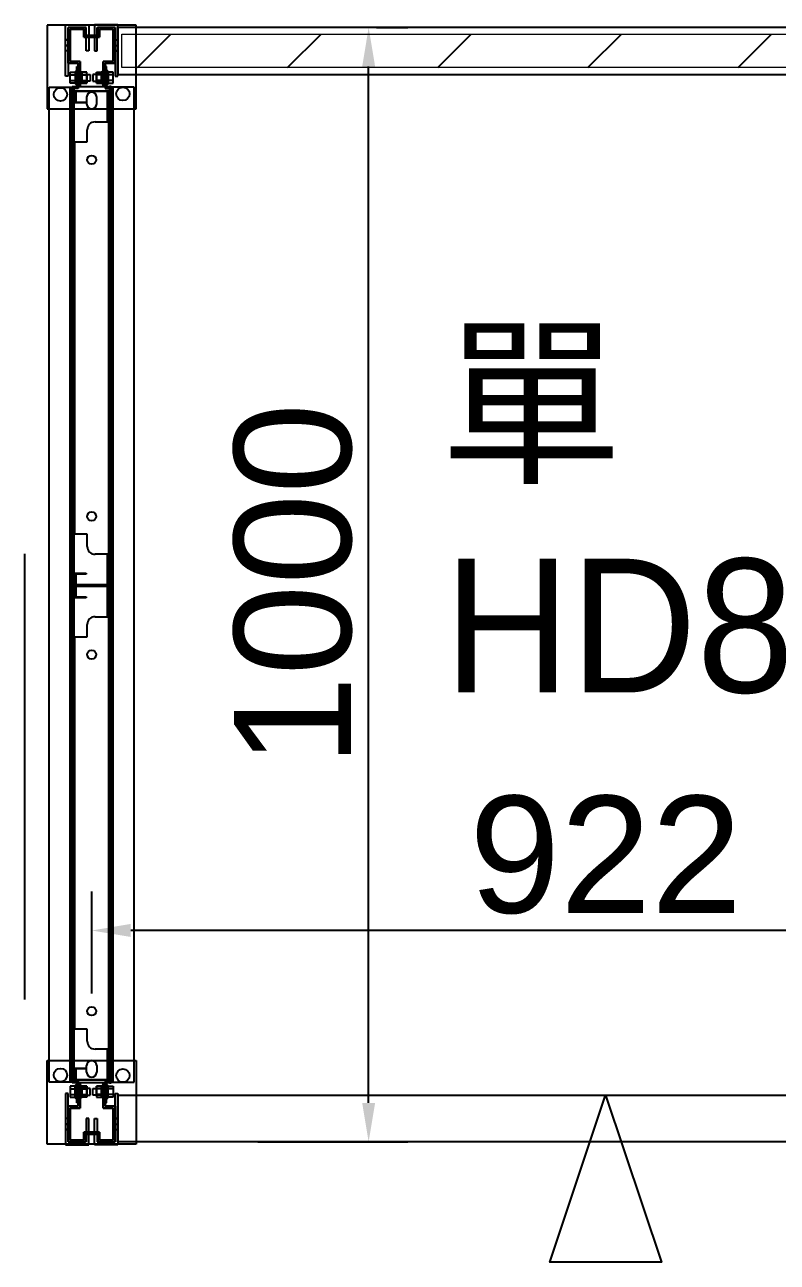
# Model space of a CAD drawing. Header units: millimetres. Extents: x 15382 to 37298, y 7351 to 31127.
# Drawn here: x 23555 to 24230, y 11215 to 12326 of the extents above; entities that cross this region are included whole.
import ezdxf

# ---------------------------------------------------------------- set-up
doc = ezdxf.new("R2010")
doc.units = ezdxf.units.MM
doc.layers.add('10', color=40, linetype='Continuous', lineweight=0)
for name, color, linetype in [('111', 7, 'Continuous'), ('112', 1, 'Continuous'), ('113', 3, 'Continuous'), ('114', 6, 'Continuous'), ('115', 30, 'Continuous'), ('116', 12, 'Continuous'), ('444-2', 5, 'Continuous'), ('544-1', 40, 'Continuous'), ('M40', 3, 'Continuous'), ('M6', 7, 'Continuous'), ('動線', 6, 'Continuous'), ('文字', 7, 'Continuous'), ('標註', 252, 'Continuous')]:
    doc.layers.add(name, color=color, linetype=linetype)
doc.styles.get("Standard").update_dxf_attribs({"font": 'arial.ttf'})
doc.styles.add('新細明體', font='')
doc.styles.get('新細明體').set_extended_font_data('PMingLiU')
doc.dimstyles.new('ISO-25', dxfattribs={"dimtxt": 2.5, "dimasz": 2.5, "dimexe": 1.25, "dimexo": 0.625, "dimtad": 1, "dimtxsty": 'Standard', "dimcen": 2.5, "dimadec": 0, "dimazin": 0, "dimtfac": 1, "dimtmove": 0, "dimatfit": 3, "dimfxl": 1, "dimarcsym": 0})

# ---------------------------------------------------------------- blocks, each defined once
blk = doc.blocks.new('*D74')
at = {"layer": 'Defpoints', "color": 0, "transparency": 16777216}
for p in [(23863.7, 12323.4), (23863.7, 12323.4), (23757.4, 11323.4)]:
    blk.add_point(p, dxfattribs=at)
at = {"layer": '標註', "color": 0, "lineweight": -2, "transparency": 16777216}
for p, q in [((23870.7, 12323.4), (23898.7, 12323.4)), ((23863.7, 11358.4), (23863.7, 12288.4)), ((23764.4, 11323.4), (23898.7, 11323.4))]:
    blk.add_line(p, q, dxfattribs=at)
at = {"layer": '標註', "color": 0, "transparency": 16777216}
for points in [[(23857.9, 12288.4), (23869.5, 12288.4), (23863.7, 12323.4)], [(23857.9, 11358.4), (23869.5, 11358.4), (23863.7, 11323.4)]]:
    blk.add_solid(points, dxfattribs=at)
at = {"layer": '標註', "color": 0, "transparency": 16777216, "insert": (23796.1, 11823.4), "char_height": 105, "attachment_point": 5, "rotation": 90}
blk.add_mtext('1000', dxfattribs=at)
blk = doc.blocks.new('*D75')
at = {"layer": 'Defpoints', "color": 0, "transparency": 16777216}
for p in [(23615.3, 11513.1), (23615.3, 11449.6), (24537.3, 11449.6)]:
    blk.add_point(p, dxfattribs=at)
at = {"layer": '標註', "color": 0, "lineweight": -2, "transparency": 16777216}
for p, q in [((23615.3, 11456.6), (23615.3, 11548.1)), ((24537.3, 11456.6), (24537.3, 11548.1)), ((24502.3, 11513.1), (23650.3, 11513.1))]:
    blk.add_line(p, q, dxfattribs=at)
at = {"layer": '標註', "color": 0, "transparency": 16777216}
for points in [[(23650.3, 11519), (23650.3, 11507.3), (23615.3, 11513.1)], [(24502.3, 11519), (24502.3, 11507.3), (24537.3, 11513.1)]]:
    blk.add_solid(points, dxfattribs=at)
at = {"layer": '標註', "color": 0, "transparency": 16777216, "insert": (24076.3, 11580.7), "char_height": 105, "attachment_point": 5}
blk.add_mtext('922', dxfattribs=at)

msp = doc.modelspace()

# ---------------------------------------------------------------- linework, layer by layer
at = {"layer": '10'}
for p, q in [((23642.258, 12287.398), (23642.258, 12317.398)), ((23642.258, 12317.398), (24512.258, 12317.398)), ((24512.258, 12287.398), (23642.258, 12287.398))]:
    msp.add_line(p, q, dxfattribs=at)
at = {"layer": '111'}
for p, q in [((23597.658, 12270.398), (23599.258, 12270.398)), ((23597.658, 11376.398), (23597.658, 12270.398)), ((23597.658, 12270.398), (23632.858, 12270.398)), ((23597.658, 11376.398), (23597.658, 12270.398)), ((23599.258, 12270.398), (23599.258, 11376.398)), ((23610.758, 12260.898), (23610.758, 12254.898)), ((23615.258, 12265.398), (23615.258, 12265.398)), ((23619.758, 12254.898), (23619.758, 12260.898)), ((23632.858, 12270.398), (23631.258, 12270.398)), ((23631.258, 12270.398), (23631.258, 11376.398)), ((23632.858, 11376.398), (23632.858, 12270.398)), ((23632.858, 12270.398), (23632.858, 11376.398)), ((23615.258, 12250.398), (23615.258, 12250.398)), ((23615.258, 11396.398), (23615.258, 11396.398)), ((23610.758, 11385.898), (23610.758, 11391.898)), ((23619.758, 11391.898), (23619.758, 11385.898)), ((23599.258, 11376.398), (23597.658, 11376.398)), ((23632.858, 11376.398), (23597.658, 11376.398)), ((23615.258, 11381.398), (23615.258, 11381.398)), ((23631.258, 11376.398), (23632.858, 11376.398))]:
    msp.add_line(p, q, dxfattribs=at)
for centre, start, end in [((23615.258, 12260.898), 90, 180), ((23615.258, 12260.898), 0, 90), ((23615.258, 12254.898), 180, 270), ((23615.258, 12254.898), 270, 0), ((23615.258, 11391.898), 90, 180), ((23615.258, 11391.898), 0, 90), ((23615.258, 11385.898), 180, 270), ((23615.258, 11385.898), 270, 0)]:
    msp.add_arc(centre, 4.5, start, end, dxfattribs=at)
at = {"layer": '112'}
msp.add_line((23555.258, 11451.198), (23555.258, 11851.198), dxfattribs=at)
at = {"layer": '113'}
for p, q in [((23655.258, 12325.398), (23575.258, 12325.398)), ((23575.258, 12325.398), (23575.258, 12250.398)), ((23655.258, 12250.398), (23655.258, 12325.398)), ((23575.258, 12250.398), (23655.258, 12250.398)), ((23575.258, 11396.398), (23655.258, 11396.398)), ((23575.258, 11321.398), (23575.258, 11396.398)), ((23655.258, 11396.398), (23655.258, 11321.398)), ((23655.258, 11321.398), (23575.258, 11321.398))]:
    msp.add_line(p, q, dxfattribs=at)
at = {"layer": '113', "lineweight": -3}
for centre in [(23587.258, 12263.398), (23643.258, 12263.898), (23587.258, 11383.398), (23643.258, 11382.898)]:
    msp.add_circle(centre, 6, dxfattribs=at)
at = {"layer": '114'}
for points in [[(23638.758, 12281.398), (24513.758, 12281.398), (24513.758, 12323.398), (23638.758, 12323.398)], [(23638.758, 11365.398), (24513.758, 11365.398), (24513.758, 11323.398), (23638.758, 11323.398)]]:
    msp.add_lwpolyline(points, close=True, dxfattribs=at)
at = {"layer": '115'}
for p, q in [((23602.058, 12269.898), (23602.058, 12288.398)), ((23602.058, 12288.398), (23603.258, 12288.398)), ((23602.058, 12269.898), (23602.058, 12288.398)), ((23602.058, 12288.398), (23603.258, 12288.398)), ((23603.258, 12288.398), (23603.258, 12268.698)), ((23603.258, 12288.398), (23603.258, 12268.698)), ((23628.458, 12288.398), (23627.258, 12288.398)), ((23627.258, 12288.398), (23627.258, 12268.698)), ((23628.458, 12288.398), (23627.258, 12288.398)), ((23627.258, 12288.398), (23627.258, 12268.698)), ((23628.458, 12269.898), (23628.458, 12288.398)), ((23628.458, 12269.898), (23628.458, 12288.398)), ((23577.258, 11376.898), (23577.258, 12269.898)), ((23577.258, 12269.898), (23602.058, 12269.898)), ((23596.058, 11376.898), (23596.058, 12269.898)), ((23596.058, 12269.898), (23602.058, 12269.898)), ((23603.258, 12268.698), (23597.258, 12268.698)), ((23597.258, 12268.698), (23597.258, 11378.098)), ((23603.258, 12268.698), (23597.258, 12268.698)), ((23597.258, 12268.698), (23597.258, 11378.098)), ((23627.258, 12268.698), (23633.258, 12268.698)), ((23627.258, 12268.698), (23633.258, 12268.698)), ((23634.458, 12269.898), (23628.458, 12269.898)), ((23653.258, 12269.898), (23628.458, 12269.898)), ((23633.258, 12268.698), (23633.258, 11378.098)), ((23633.258, 12268.698), (23633.258, 11378.098)), ((23634.458, 11376.898), (23634.458, 12269.898)), ((23653.258, 11376.898), (23653.258, 12269.898)), ((23602.058, 11376.898), (23577.258, 11376.898)), ((23602.058, 11376.898), (23596.058, 11376.898)), ((23597.258, 11378.098), (23603.258, 11378.098)), ((23597.258, 11378.098), (23603.258, 11378.098)), ((23602.058, 11358.398), (23602.058, 11376.898)), ((23602.058, 11358.398), (23602.058, 11376.898)), ((23603.258, 11378.098), (23603.258, 11358.398)), ((23603.258, 11378.098), (23603.258, 11358.398)), ((23633.258, 11378.098), (23627.258, 11378.098)), ((23627.258, 11378.098), (23627.258, 11358.398)), ((23633.258, 11378.098), (23627.258, 11378.098)), ((23627.258, 11378.098), (23627.258, 11358.398)), ((23628.458, 11358.398), (23628.458, 11376.898)), ((23628.458, 11376.898), (23634.458, 11376.898)), ((23628.458, 11358.398), (23628.458, 11376.898)), ((23628.458, 11376.898), (23653.258, 11376.898)), ((23603.258, 11358.398), (23602.058, 11358.398)), ((23603.258, 11358.398), (23602.058, 11358.398)), ((23627.258, 11358.398), (23628.458, 11358.398)), ((23627.258, 11358.398), (23628.458, 11358.398))]:
    msp.add_line(p, q, dxfattribs=at)
at = {"layer": '115', "lineweight": -3}
for p, q in [((23602.058, 12281.898), (23602.058, 12274.898)), ((23603.258, 12281.898), (23602.058, 12281.898)), ((23602.058, 12278.398), (23602.058, 12274.898)), ((23603.258, 12278.398), (23602.058, 12278.398)), ((23602.058, 12274.898), (23603.258, 12274.898)), ((23602.058, 12274.898), (23603.258, 12274.898)), ((23603.258, 12274.898), (23603.258, 12281.898)), ((23603.258, 12274.898), (23603.258, 12278.398)), ((23627.258, 12274.898), (23627.258, 12281.898)), ((23627.258, 12281.898), (23628.458, 12281.898)), ((23627.258, 12274.898), (23627.258, 12278.398)), ((23627.258, 12278.398), (23628.458, 12278.398)), ((23628.458, 12274.898), (23627.258, 12274.898)), ((23628.458, 12274.898), (23627.258, 12274.898)), ((23628.458, 12281.898), (23628.458, 12274.898)), ((23628.458, 12278.398), (23628.458, 12274.898)), ((23602.058, 11364.898), (23602.058, 11371.898)), ((23602.058, 11371.898), (23603.258, 11371.898)), ((23602.058, 11368.398), (23602.058, 11371.898)), ((23602.058, 11371.898), (23603.258, 11371.898)), ((23603.258, 11371.898), (23603.258, 11364.898)), ((23603.258, 11371.898), (23603.258, 11368.398)), ((23628.458, 11371.898), (23627.258, 11371.898)), ((23627.258, 11371.898), (23627.258, 11364.898)), ((23628.458, 11371.898), (23627.258, 11371.898)), ((23627.258, 11371.898), (23627.258, 11368.398)), ((23628.458, 11364.898), (23628.458, 11371.898)), ((23628.458, 11368.398), (23628.458, 11371.898)), ((23603.258, 11368.398), (23602.058, 11368.398)), ((23603.258, 11364.898), (23602.058, 11364.898)), ((23627.258, 11368.398), (23628.458, 11368.398)), ((23627.258, 11364.898), (23628.458, 11364.898))]:
    msp.add_line(p, q, dxfattribs=at)
at = {"layer": '116'}
for p, q in [((23591.758, 12279.898), (23591.758, 12325.898)), ((23591.758, 12325.898), (23611.258, 12325.898)), ((23610.258, 12323.398), (23594.258, 12323.398)), ((23594.258, 12323.398), (23594.258, 12279.898)), ((23610.258, 12325.898), (23612.758, 12325.898)), ((23610.258, 12302.398), (23610.258, 12323.398)), ((23612.758, 12325.898), (23612.758, 12302.398)), ((23620.258, 12325.898), (23617.758, 12325.898)), ((23617.758, 12325.898), (23617.758, 12302.398)), ((23638.758, 12325.898), (23619.258, 12325.898)), ((23620.258, 12302.398), (23620.258, 12323.398)), ((23620.258, 12323.398), (23636.258, 12323.398)), ((23636.258, 12323.398), (23636.258, 12279.898)), ((23638.758, 12279.898), (23638.758, 12325.898)), ((23594.258, 12312.376), (23591.758, 12312.376)), ((23594.258, 12307.398), (23591.758, 12307.398)), ((23636.258, 12312.376), (23638.758, 12312.376)), ((23636.258, 12307.398), (23638.758, 12307.398)), ((23594.258, 12302.42), (23591.758, 12302.42)), ((23612.758, 12302.398), (23610.258, 12302.398)), ((23617.758, 12302.398), (23620.258, 12302.398)), ((23636.258, 12302.42), (23638.758, 12302.42)), ((23594.258, 12279.898), (23591.758, 12279.898)), ((23636.258, 12279.898), (23638.758, 12279.898)), ((23594.258, 11366.898), (23591.758, 11366.898)), ((23591.758, 11366.898), (23591.758, 11320.898)), ((23594.258, 11323.398), (23594.258, 11366.898)), ((23636.258, 11323.398), (23636.258, 11366.898)), ((23636.258, 11366.898), (23638.758, 11366.898)), ((23638.758, 11366.898), (23638.758, 11320.898)), ((23594.258, 11344.376), (23591.758, 11344.376)), ((23594.258, 11339.398), (23591.758, 11339.398)), ((23612.758, 11344.398), (23610.258, 11344.398)), ((23610.258, 11344.398), (23610.258, 11323.398)), ((23612.758, 11320.898), (23612.758, 11344.398)), ((23617.758, 11320.898), (23617.758, 11344.398)), ((23617.758, 11344.398), (23620.258, 11344.398)), ((23620.258, 11344.398), (23620.258, 11323.398)), ((23636.258, 11344.376), (23638.758, 11344.376)), ((23636.258, 11339.398), (23638.758, 11339.398)), ((23594.258, 11334.42), (23591.758, 11334.42)), ((23636.258, 11334.42), (23638.758, 11334.42)), ((23591.758, 11320.898), (23611.258, 11320.898)), ((23610.258, 11323.398), (23594.258, 11323.398)), ((23610.258, 11320.898), (23612.758, 11320.898)), ((23620.258, 11320.898), (23617.758, 11320.898)), ((23638.758, 11320.898), (23619.258, 11320.898)), ((23620.258, 11323.398), (23636.258, 11323.398))]:
    msp.add_line(p, q, dxfattribs=at)
at = {"layer": '116', "lineweight": -3}
for p, q in [((23591.758, 12302.42), (23591.758, 12312.376)), ((23591.758, 12312.376), (23594.258, 12312.376)), ((23591.758, 12302.42), (23591.758, 12307.398)), ((23591.758, 12307.398), (23594.258, 12307.398)), ((23594.258, 12312.376), (23594.258, 12302.42)), ((23594.258, 12307.398), (23594.258, 12302.42)), ((23636.258, 12302.42), (23636.258, 12312.376)), ((23636.258, 12312.376), (23638.758, 12312.376)), ((23636.258, 12302.42), (23636.258, 12307.398)), ((23636.258, 12307.398), (23638.758, 12307.398)), ((23638.758, 12312.376), (23638.758, 12302.42)), ((23638.758, 12307.398), (23638.758, 12302.42)), ((23594.258, 12302.42), (23591.758, 12302.42)), ((23594.258, 12302.42), (23591.758, 12302.42)), ((23638.758, 12302.42), (23636.258, 12302.42)), ((23638.758, 12302.42), (23636.258, 12302.42)), ((23594.258, 11344.376), (23591.758, 11344.376)), ((23591.758, 11344.376), (23591.758, 11339.398)), ((23594.258, 11344.376), (23591.758, 11344.376)), ((23591.758, 11344.376), (23591.758, 11334.42)), ((23591.758, 11339.398), (23594.258, 11339.398)), ((23594.258, 11339.398), (23594.258, 11344.376)), ((23594.258, 11334.42), (23594.258, 11344.376)), ((23638.758, 11344.376), (23636.258, 11344.376)), ((23636.258, 11344.376), (23636.258, 11334.42)), ((23638.758, 11344.376), (23636.258, 11344.376)), ((23636.258, 11344.376), (23636.258, 11339.398)), ((23636.258, 11339.398), (23638.758, 11339.398)), ((23638.758, 11334.42), (23638.758, 11344.376)), ((23638.758, 11339.398), (23638.758, 11344.376)), ((23591.758, 11334.42), (23594.258, 11334.42)), ((23636.258, 11334.42), (23638.758, 11334.42))]:
    msp.add_line(p, q, dxfattribs=at)
at = {"layer": '444-2'}
for p, q in [((23600.258, 12255.698), (23600.258, 12266.698)), ((23600.258, 12266.698), (23630.258, 12266.698)), ((23629.458, 12265.898), (23601.058, 12265.898)), ((23601.058, 12265.898), (23601.058, 12256.498)), ((23629.458, 12266.698), (23630.258, 12266.698)), ((23629.458, 12238.698), (23629.458, 12265.898)), ((23630.258, 12266.698), (23630.258, 11822.698)), ((23630.258, 12266.698), (23630.258, 12265.898)), ((23610.258, 12255.698), (23600.258, 12255.698)), ((23601.058, 12256.498), (23610.258, 12256.498)), ((23610.258, 12256.498), (23610.258, 12255.698)), ((23618.258, 12238.698), (23629.458, 12238.698)), ((23611.258, 12220.698), (23611.258, 12231.698)), ((23600.258, 11868.698), (23600.258, 12220.698)), ((23600.258, 12220.698), (23611.258, 12220.698)), ((23611.258, 11868.698), (23600.258, 11868.698)), ((23611.258, 11857.698), (23611.258, 11868.698)), ((23629.458, 11850.698), (23618.258, 11850.698)), ((23629.458, 11823.498), (23629.458, 11850.698)), ((23600.258, 11822.698), (23600.258, 11833.698)), ((23600.258, 11833.698), (23610.258, 11833.698)), ((23610.258, 11832.898), (23601.058, 11832.898)), ((23601.058, 11832.898), (23601.058, 11823.498)), ((23610.258, 11833.698), (23610.258, 11832.898)), ((23630.258, 11822.698), (23600.258, 11822.698)), ((23600.258, 11811.698), (23600.258, 11822.698)), ((23600.258, 11822.698), (23630.258, 11822.698)), ((23601.058, 11823.498), (23629.458, 11823.498)), ((23629.458, 11821.898), (23601.058, 11821.898)), ((23601.058, 11821.898), (23601.058, 11812.498)), ((23629.458, 11822.698), (23630.258, 11822.698)), ((23629.458, 11794.698), (23629.458, 11821.898)), ((23630.258, 11822.698), (23630.258, 11378.698)), ((23630.258, 11822.698), (23630.258, 11821.898)), ((23610.258, 11811.698), (23600.258, 11811.698)), ((23601.058, 11812.498), (23610.258, 11812.498)), ((23610.258, 11812.498), (23610.258, 11811.698)), ((23618.258, 11794.698), (23629.458, 11794.698)), ((23611.258, 11776.698), (23611.258, 11787.698)), ((23600.258, 11424.698), (23600.258, 11776.698)), ((23600.258, 11776.698), (23611.258, 11776.698)), ((23611.258, 11424.698), (23600.258, 11424.698)), ((23611.258, 11413.698), (23611.258, 11424.698)), ((23629.458, 11406.698), (23618.258, 11406.698)), ((23629.458, 11379.498), (23629.458, 11406.698)), ((23600.258, 11378.698), (23600.258, 11389.698)), ((23600.258, 11389.698), (23610.258, 11389.698)), ((23610.258, 11388.898), (23601.058, 11388.898)), ((23601.058, 11388.898), (23601.058, 11379.498)), ((23610.258, 11389.698), (23610.258, 11388.898)), ((23630.258, 11378.698), (23600.258, 11378.698)), ((23601.058, 11379.498), (23629.458, 11379.498))]:
    msp.add_line(p, q, dxfattribs=at)
for centre in [(23615.258, 12204.698), (23615.258, 11884.698), (23615.258, 11760.698), (23615.258, 11440.698)]:
    msp.add_circle(centre, 4, dxfattribs=at)
for centre, start, end in [((23618.258, 12231.698), 90, 180), ((23618.258, 11857.698), 180, 270), ((23618.258, 11787.698), 90, 180), ((23618.258, 11413.698), 180, 270)]:
    msp.add_arc(centre, 7, start, end, dxfattribs=at)
at = {"layer": '544-1', "linetype": 'Continuous'}
for p, q in [((23656.279, 12287.398), (23686.279, 12317.398)), ((23790.982, 12287.398), (23820.982, 12317.398)), ((23925.686, 12287.398), (23955.686, 12317.398)), ((24060.39, 12287.398), (24090.39, 12317.398)), ((24195.094, 12287.398), (24225.094, 12317.398))]:
    msp.add_line(p, q, dxfattribs=at)
at = {"layer": 'M40'}
for p, q in [((23609.758, 12323.398), (23594.258, 12323.398)), ((23594.258, 12323.398), (23594.258, 12291.398)), ((23594.258, 12291.398), (23594.258, 12323.398)), ((23594.258, 12323.398), (23609.758, 12323.398)), ((23595.858, 12292.998), (23595.858, 12321.798)), ((23595.858, 12321.798), (23608.158, 12321.798)), ((23608.158, 12321.798), (23595.858, 12321.798)), ((23595.858, 12321.798), (23595.858, 12292.998)), ((23608.158, 12321.798), (23608.158, 12314.798)), ((23608.158, 12314.798), (23608.158, 12321.798)), ((23609.758, 12316.398), (23609.758, 12323.398)), ((23609.758, 12323.398), (23609.758, 12316.398)), ((23620.758, 12316.398), (23609.758, 12316.398)), ((23609.758, 12316.398), (23609.758, 12314.798)), ((23609.758, 12316.398), (23620.758, 12316.398)), ((23636.258, 12323.398), (23620.758, 12323.398)), ((23620.758, 12323.398), (23620.758, 12316.398)), ((23620.758, 12316.398), (23620.758, 12323.398)), ((23620.758, 12323.398), (23636.258, 12323.398)), ((23622.358, 12314.798), (23622.358, 12321.798)), ((23622.358, 12321.798), (23634.658, 12321.798)), ((23634.658, 12321.798), (23622.358, 12321.798)), ((23622.358, 12321.798), (23622.358, 12314.798)), ((23634.658, 12321.798), (23634.658, 12292.998)), ((23634.658, 12292.998), (23634.658, 12321.798)), ((23636.258, 12291.398), (23636.258, 12323.398)), ((23636.258, 12323.398), (23636.258, 12291.398)), ((23608.158, 12314.798), (23622.358, 12314.798)), ((23622.358, 12314.798), (23608.158, 12314.798)), ((23634.658, 12310.648), (23636.258, 12310.648)), ((23634.658, 12307.398), (23636.258, 12307.398)), ((23634.658, 12304.148), (23636.258, 12304.148)), ((23594.258, 12291.398), (23603.258, 12291.398)), ((23603.258, 12291.398), (23594.258, 12291.398)), ((23604.858, 12292.998), (23595.858, 12292.998)), ((23595.858, 12292.998), (23604.858, 12292.998)), ((23603.258, 12292.998), (23604.858, 12292.998)), ((23603.258, 12291.398), (23603.258, 12270.398)), ((23603.258, 12270.398), (23603.258, 12291.398)), ((23604.858, 12270.398), (23604.858, 12292.998)), ((23604.858, 12292.998), (23604.858, 12270.398)), ((23604.858, 12292.998), (23604.858, 12291.398)), ((23627.258, 12292.998), (23625.658, 12292.998)), ((23625.658, 12292.998), (23625.658, 12270.398)), ((23634.658, 12292.998), (23625.658, 12292.998)), ((23625.658, 12292.998), (23625.658, 12291.398)), ((23625.658, 12270.398), (23625.658, 12292.998)), ((23625.658, 12292.998), (23634.658, 12292.998)), ((23627.258, 12270.398), (23627.258, 12291.398)), ((23627.258, 12291.398), (23636.258, 12291.398)), ((23636.258, 12291.398), (23627.258, 12291.398)), ((23627.258, 12291.398), (23627.258, 12270.398)), ((23604.858, 12281.898), (23603.258, 12281.898)), ((23604.858, 12278.398), (23603.258, 12278.398)), ((23604.858, 12274.898), (23603.258, 12274.898)), ((23627.258, 12281.898), (23625.658, 12281.898)), ((23627.258, 12278.398), (23625.658, 12278.398)), ((23627.258, 12274.898), (23625.658, 12274.898)), ((23603.258, 12270.398), (23604.858, 12270.398)), ((23604.858, 12270.398), (23603.258, 12270.398)), ((23625.658, 12270.398), (23627.258, 12270.398)), ((23627.258, 12270.398), (23625.658, 12270.398)), ((23603.258, 11355.398), (23603.258, 11376.398)), ((23603.258, 11376.398), (23604.858, 11376.398)), ((23604.858, 11376.398), (23603.258, 11376.398)), ((23603.258, 11376.398), (23603.258, 11355.398)), ((23604.858, 11371.898), (23603.258, 11371.898)), ((23604.858, 11376.398), (23604.858, 11353.798)), ((23604.858, 11353.798), (23604.858, 11376.398)), ((23625.658, 11353.798), (23625.658, 11376.398)), ((23625.658, 11376.398), (23627.258, 11376.398)), ((23627.258, 11376.398), (23625.658, 11376.398)), ((23625.658, 11376.398), (23625.658, 11353.798)), ((23627.258, 11371.898), (23625.658, 11371.898)), ((23627.258, 11376.398), (23627.258, 11355.398)), ((23627.258, 11355.398), (23627.258, 11376.398)), ((23604.858, 11368.398), (23603.258, 11368.398)), ((23604.858, 11364.898), (23603.258, 11364.898)), ((23627.258, 11368.398), (23625.658, 11368.398)), ((23627.258, 11364.898), (23625.658, 11364.898)), ((23594.258, 11323.398), (23594.258, 11355.398)), ((23594.258, 11355.398), (23603.258, 11355.398)), ((23603.258, 11355.398), (23594.258, 11355.398)), ((23594.258, 11355.398), (23594.258, 11323.398)), ((23604.858, 11353.798), (23595.858, 11353.798)), ((23595.858, 11353.798), (23595.858, 11324.998)), ((23595.858, 11324.998), (23595.858, 11353.798)), ((23595.858, 11353.798), (23604.858, 11353.798)), ((23603.258, 11353.798), (23604.858, 11353.798)), ((23604.858, 11353.798), (23604.858, 11355.398)), ((23625.658, 11353.798), (23625.658, 11355.398)), ((23627.258, 11353.798), (23625.658, 11353.798)), ((23634.658, 11353.798), (23625.658, 11353.798)), ((23625.658, 11353.798), (23634.658, 11353.798)), ((23627.258, 11355.398), (23636.258, 11355.398)), ((23636.258, 11355.398), (23627.258, 11355.398)), ((23634.658, 11324.998), (23634.658, 11353.798)), ((23634.658, 11353.798), (23634.658, 11324.998)), ((23636.258, 11355.398), (23636.258, 11323.398)), ((23636.258, 11323.398), (23636.258, 11355.398)), ((23634.658, 11342.648), (23636.258, 11342.648)), ((23634.658, 11339.398), (23636.258, 11339.398)), ((23608.158, 11324.998), (23608.158, 11331.998)), ((23608.158, 11331.998), (23622.358, 11331.998)), ((23622.358, 11331.998), (23608.158, 11331.998)), ((23608.158, 11331.998), (23608.158, 11324.998)), ((23609.758, 11330.398), (23609.758, 11331.998)), ((23620.758, 11330.398), (23609.758, 11330.398)), ((23609.758, 11330.398), (23609.758, 11323.398)), ((23609.758, 11323.398), (23609.758, 11330.398)), ((23609.758, 11330.398), (23620.758, 11330.398)), ((23620.758, 11323.398), (23620.758, 11330.398)), ((23620.758, 11330.398), (23620.758, 11323.398)), ((23622.358, 11331.998), (23622.358, 11324.998)), ((23622.358, 11324.998), (23622.358, 11331.998)), ((23634.658, 11336.148), (23636.258, 11336.148)), ((23609.758, 11323.398), (23594.258, 11323.398)), ((23594.258, 11323.398), (23609.758, 11323.398)), ((23595.858, 11324.998), (23608.158, 11324.998)), ((23608.158, 11324.998), (23595.858, 11324.998)), ((23636.258, 11323.398), (23620.758, 11323.398)), ((23620.758, 11323.398), (23636.258, 11323.398)), ((23622.358, 11324.998), (23634.658, 11324.998)), ((23634.658, 11324.998), (23622.358, 11324.998))]:
    msp.add_line(p, q, dxfattribs=at)
at = {"layer": 'M40', "lineweight": -3}
for p, q in [((23609.758, 12316.398), (23609.758, 12314.798)), ((23620.758, 12316.398), (23609.758, 12316.398)), ((23609.758, 12314.798), (23609.758, 12316.398)), ((23609.758, 12316.398), (23615.258, 12316.398)), ((23615.258, 12316.398), (23615.258, 12314.798)), ((23620.758, 12314.798), (23620.758, 12316.398)), ((23594.258, 12304.148), (23594.258, 12310.648)), ((23594.258, 12310.648), (23595.858, 12310.648)), ((23594.258, 12304.148), (23594.258, 12307.398)), ((23594.258, 12307.398), (23595.858, 12307.398)), ((23595.858, 12310.648), (23595.858, 12304.148)), ((23595.858, 12307.398), (23595.858, 12304.148)), ((23609.758, 12314.798), (23620.758, 12314.798)), ((23615.258, 12314.798), (23609.758, 12314.798)), ((23634.658, 12304.148), (23634.658, 12310.648)), ((23634.658, 12310.648), (23636.258, 12310.648)), ((23634.658, 12304.148), (23634.658, 12307.398)), ((23634.658, 12307.398), (23636.258, 12307.398)), ((23636.258, 12310.648), (23636.258, 12304.148)), ((23636.258, 12307.398), (23636.258, 12304.148)), ((23595.858, 12304.148), (23594.258, 12304.148)), ((23595.858, 12304.148), (23594.258, 12304.148)), ((23636.258, 12304.148), (23634.658, 12304.148)), ((23636.258, 12304.148), (23634.658, 12304.148)), ((23603.258, 12281.898), (23603.258, 12274.898)), ((23604.858, 12281.898), (23603.258, 12281.898)), ((23603.258, 12278.398), (23603.258, 12274.898)), ((23604.858, 12278.398), (23603.258, 12278.398)), ((23603.258, 12274.898), (23604.858, 12274.898)), ((23603.258, 12274.898), (23604.858, 12274.898)), ((23604.858, 12274.898), (23604.858, 12281.898)), ((23604.858, 12274.898), (23604.858, 12278.398)), ((23625.658, 12274.898), (23625.658, 12281.898)), ((23625.658, 12281.898), (23627.258, 12281.898)), ((23625.658, 12274.898), (23625.658, 12278.398)), ((23625.658, 12278.398), (23627.258, 12278.398)), ((23627.258, 12274.898), (23625.658, 12274.898)), ((23627.258, 12274.898), (23625.658, 12274.898)), ((23627.258, 12281.898), (23627.258, 12274.898)), ((23627.258, 12278.398), (23627.258, 12274.898)), ((23603.258, 11364.898), (23603.258, 11371.898)), ((23603.258, 11371.898), (23604.858, 11371.898)), ((23603.258, 11368.398), (23603.258, 11371.898)), ((23603.258, 11371.898), (23604.858, 11371.898)), ((23604.858, 11371.898), (23604.858, 11364.898)), ((23604.858, 11371.898), (23604.858, 11368.398)), ((23627.258, 11371.898), (23625.658, 11371.898)), ((23625.658, 11371.898), (23625.658, 11364.898)), ((23627.258, 11371.898), (23625.658, 11371.898)), ((23625.658, 11371.898), (23625.658, 11368.398)), ((23627.258, 11364.898), (23627.258, 11371.898)), ((23627.258, 11368.398), (23627.258, 11371.898)), ((23604.858, 11368.398), (23603.258, 11368.398)), ((23604.858, 11364.898), (23603.258, 11364.898)), ((23625.658, 11368.398), (23627.258, 11368.398)), ((23625.658, 11364.898), (23627.258, 11364.898)), ((23595.858, 11342.648), (23594.258, 11342.648)), ((23594.258, 11342.648), (23594.258, 11336.148)), ((23595.858, 11342.648), (23594.258, 11342.648)), ((23594.258, 11342.648), (23594.258, 11339.398)), ((23594.258, 11339.398), (23595.858, 11339.398)), ((23595.858, 11336.148), (23595.858, 11342.648)), ((23595.858, 11339.398), (23595.858, 11342.648)), ((23636.258, 11342.648), (23634.658, 11342.648)), ((23634.658, 11342.648), (23634.658, 11336.148)), ((23636.258, 11342.648), (23634.658, 11342.648)), ((23634.658, 11342.648), (23634.658, 11339.398)), ((23634.658, 11339.398), (23636.258, 11339.398)), ((23636.258, 11336.148), (23636.258, 11342.648)), ((23636.258, 11339.398), (23636.258, 11342.648)), ((23594.258, 11336.148), (23595.858, 11336.148)), ((23609.758, 11330.398), (23609.758, 11331.998)), ((23609.758, 11331.998), (23620.758, 11331.998)), ((23615.258, 11331.998), (23609.758, 11331.998)), ((23609.758, 11331.998), (23609.758, 11330.398)), ((23620.758, 11330.398), (23609.758, 11330.398)), ((23609.758, 11330.398), (23615.258, 11330.398)), ((23615.258, 11330.398), (23615.258, 11331.998)), ((23620.758, 11331.998), (23620.758, 11330.398)), ((23634.658, 11336.148), (23636.258, 11336.148))]:
    msp.add_line(p, q, dxfattribs=at)
at = {"layer": 'M6'}
for p, q in [((23596.058, 12273.398), (23596.058, 12283.398)), ((23596.058, 12283.398), (23600.358, 12283.398)), ((23596.058, 12273.398), (23596.058, 12283.398)), ((23596.058, 12283.398), (23600.358, 12283.398)), ((23600.358, 12283.398), (23601.858, 12285.398)), ((23600.358, 12283.398), (23600.358, 12273.398)), ((23601.858, 12285.398), (23602.058, 12285.398)), ((23602.058, 12285.398), (23602.058, 12281.398)), ((23605.058, 12284.398), (23604.858, 12284.398)), ((23604.858, 12284.398), (23604.858, 12272.398)), ((23606.558, 12283.398), (23605.058, 12284.398)), ((23610.858, 12283.398), (23606.558, 12283.398)), ((23606.558, 12283.398), (23606.558, 12273.398)), ((23610.858, 12283.398), (23606.558, 12283.398)), ((23610.858, 12283.398), (23606.558, 12283.398)), ((23606.558, 12283.398), (23606.558, 12275.898)), ((23610.858, 12273.398), (23610.858, 12283.398)), ((23610.858, 12273.398), (23610.858, 12283.398)), ((23610.858, 12275.898), (23610.858, 12283.398)), ((23619.658, 12273.398), (23619.658, 12283.398)), ((23619.658, 12283.398), (23623.958, 12283.398)), ((23619.658, 12273.398), (23619.658, 12283.398)), ((23619.658, 12283.398), (23623.958, 12283.398)), ((23619.658, 12283.398), (23623.958, 12283.398)), ((23619.658, 12275.898), (23619.658, 12283.398)), ((23623.958, 12283.398), (23625.458, 12284.398)), ((23623.958, 12283.398), (23623.958, 12273.398)), ((23623.958, 12283.398), (23623.958, 12275.898)), ((23625.458, 12284.398), (23625.658, 12284.398)), ((23625.658, 12284.398), (23625.658, 12272.398)), ((23628.658, 12285.398), (23628.458, 12285.398)), ((23628.458, 12285.398), (23628.458, 12281.398)), ((23630.158, 12283.398), (23628.658, 12285.398)), ((23634.458, 12283.398), (23630.158, 12283.398)), ((23630.158, 12283.398), (23630.158, 12273.398)), ((23634.458, 12283.398), (23630.158, 12283.398)), ((23634.458, 12273.398), (23634.458, 12283.398)), ((23634.458, 12273.398), (23634.458, 12283.398)), ((23596.058, 12280.898), (23600.358, 12280.898)), ((23596.058, 12275.898), (23600.358, 12275.898)), ((23600.358, 12273.398), (23596.058, 12273.398)), ((23600.358, 12273.398), (23596.058, 12273.398)), ((23601.858, 12271.398), (23600.358, 12273.398)), ((23602.058, 12271.398), (23601.858, 12271.398)), ((23602.058, 12281.398), (23614.058, 12281.398)), ((23614.058, 12275.398), (23602.058, 12275.398)), ((23602.058, 12275.398), (23602.058, 12271.398)), ((23604.858, 12272.398), (23605.058, 12272.398)), ((23605.058, 12272.398), (23606.558, 12273.398)), ((23606.558, 12273.398), (23606.558, 12280.898)), ((23606.558, 12280.898), (23610.858, 12280.898)), ((23606.558, 12275.898), (23610.858, 12275.898)), ((23606.558, 12273.398), (23610.858, 12273.398)), ((23606.558, 12273.398), (23610.858, 12273.398)), ((23610.858, 12273.398), (23606.558, 12273.398)), ((23610.858, 12280.898), (23610.858, 12273.398)), ((23614.058, 12281.398), (23614.058, 12275.398)), ((23628.458, 12281.398), (23616.458, 12281.398)), ((23616.458, 12281.398), (23616.458, 12275.398)), ((23616.458, 12275.398), (23628.458, 12275.398)), ((23623.958, 12280.898), (23619.658, 12280.898)), ((23619.658, 12280.898), (23619.658, 12273.398)), ((23623.958, 12275.898), (23619.658, 12275.898)), ((23623.958, 12273.398), (23619.658, 12273.398)), ((23623.958, 12273.398), (23619.658, 12273.398)), ((23619.658, 12273.398), (23623.958, 12273.398)), ((23623.958, 12273.398), (23623.958, 12280.898)), ((23625.458, 12272.398), (23623.958, 12273.398)), ((23625.658, 12272.398), (23625.458, 12272.398)), ((23628.458, 12275.398), (23628.458, 12271.398)), ((23628.458, 12271.398), (23628.658, 12271.398)), ((23628.658, 12271.398), (23630.158, 12273.398)), ((23634.458, 12280.898), (23630.158, 12280.898)), ((23634.458, 12275.898), (23630.158, 12275.898)), ((23630.158, 12273.398), (23634.458, 12273.398)), ((23630.158, 12273.398), (23634.458, 12273.398)), ((23600.358, 11373.398), (23596.058, 11373.398)), ((23596.058, 11373.398), (23596.058, 11363.398)), ((23600.358, 11373.398), (23596.058, 11373.398)), ((23596.058, 11373.398), (23596.058, 11363.398)), ((23601.858, 11375.398), (23600.358, 11373.398)), ((23600.358, 11363.398), (23600.358, 11373.398)), ((23602.058, 11375.398), (23601.858, 11375.398)), ((23602.058, 11371.398), (23602.058, 11375.398)), ((23604.858, 11362.398), (23604.858, 11374.398)), ((23604.858, 11374.398), (23605.058, 11374.398)), ((23605.058, 11374.398), (23606.558, 11373.398)), ((23606.558, 11373.398), (23610.858, 11373.398)), ((23606.558, 11363.398), (23606.558, 11373.398)), ((23606.558, 11373.398), (23610.858, 11373.398)), ((23610.858, 11373.398), (23606.558, 11373.398)), ((23606.558, 11373.398), (23606.558, 11365.898)), ((23610.858, 11373.398), (23610.858, 11363.398)), ((23610.858, 11373.398), (23610.858, 11363.398)), ((23610.858, 11365.898), (23610.858, 11373.398)), ((23623.958, 11373.398), (23619.658, 11373.398)), ((23619.658, 11373.398), (23619.658, 11363.398)), ((23623.958, 11373.398), (23619.658, 11373.398)), ((23619.658, 11373.398), (23619.658, 11363.398)), ((23619.658, 11373.398), (23623.958, 11373.398)), ((23619.658, 11365.898), (23619.658, 11373.398)), ((23625.458, 11374.398), (23623.958, 11373.398)), ((23623.958, 11363.398), (23623.958, 11373.398)), ((23623.958, 11373.398), (23623.958, 11365.898)), ((23625.658, 11374.398), (23625.458, 11374.398)), ((23625.658, 11362.398), (23625.658, 11374.398)), ((23628.458, 11371.398), (23628.458, 11375.398)), ((23628.458, 11375.398), (23628.658, 11375.398)), ((23628.658, 11375.398), (23630.158, 11373.398)), ((23630.158, 11373.398), (23634.458, 11373.398)), ((23630.158, 11363.398), (23630.158, 11373.398)), ((23630.158, 11373.398), (23634.458, 11373.398)), ((23634.458, 11373.398), (23634.458, 11363.398)), ((23634.458, 11373.398), (23634.458, 11363.398)), ((23596.058, 11370.898), (23600.358, 11370.898)), ((23596.058, 11365.898), (23600.358, 11365.898)), ((23596.058, 11363.398), (23600.358, 11363.398)), ((23596.058, 11363.398), (23600.358, 11363.398)), ((23600.358, 11363.398), (23601.858, 11361.398)), ((23601.858, 11361.398), (23602.058, 11361.398)), ((23614.058, 11371.398), (23602.058, 11371.398)), ((23602.058, 11365.398), (23614.058, 11365.398)), ((23602.058, 11361.398), (23602.058, 11365.398)), ((23605.058, 11362.398), (23604.858, 11362.398)), ((23606.558, 11363.398), (23605.058, 11362.398)), ((23606.558, 11363.398), (23606.558, 11370.898)), ((23606.558, 11370.898), (23610.858, 11370.898)), ((23606.558, 11365.898), (23610.858, 11365.898)), ((23610.858, 11363.398), (23606.558, 11363.398)), ((23610.858, 11363.398), (23606.558, 11363.398)), ((23610.858, 11363.398), (23606.558, 11363.398)), ((23610.858, 11370.898), (23610.858, 11363.398)), ((23614.058, 11365.398), (23614.058, 11371.398)), ((23616.458, 11365.398), (23616.458, 11371.398)), ((23616.458, 11371.398), (23628.458, 11371.398)), ((23628.458, 11365.398), (23616.458, 11365.398)), ((23623.958, 11370.898), (23619.658, 11370.898)), ((23619.658, 11370.898), (23619.658, 11363.398)), ((23623.958, 11365.898), (23619.658, 11365.898)), ((23619.658, 11363.398), (23623.958, 11363.398)), ((23619.658, 11363.398), (23623.958, 11363.398)), ((23619.658, 11363.398), (23623.958, 11363.398)), ((23623.958, 11363.398), (23623.958, 11370.898)), ((23623.958, 11363.398), (23625.458, 11362.398)), ((23625.458, 11362.398), (23625.658, 11362.398)), ((23628.458, 11361.398), (23628.458, 11365.398)), ((23628.658, 11361.398), (23628.458, 11361.398)), ((23630.158, 11363.398), (23628.658, 11361.398)), ((23634.458, 11370.898), (23630.158, 11370.898)), ((23634.458, 11365.898), (23630.158, 11365.898)), ((23634.458, 11363.398), (23630.158, 11363.398)), ((23634.458, 11363.398), (23630.158, 11363.398))]:
    msp.add_line(p, q, dxfattribs=at)
at = {"layer": '動線', "lineweight": -3}
msp.add_lwpolyline([(24076.258, 11365.398), (24126.258, 11215.398), (24026.258, 11215.398), (24076.258, 11365.398)], dxfattribs=at)

# ---------------------------------------------------------------- texts
at = {"layer": '文字', "color": 8, "style": '新細明體'}
msp.add_text('單', height=120, dxfattribs=at).set_placement((23927.848, 11926.757))
at = {"layer": '文字', "color": 7, "style": '新細明體'}
msp.add_text('HD827', height=120, dxfattribs=at).set_placement((23931.162, 11726.757))

# ---------------------------------------------------------------- dimensions: what is measured, and where the dimension line sits
at = {"layer": '標註', "color": 8}
for base, p1, p2, angle, picture, middle in [((23863.711, 12323.398), (23757.421, 11323.398), (23863.711, 12323.398), 90, '*D74', (23796.101, 11823.398)), ((23615.258, 11513.122), (24537.258, 11449.607), (23615.258, 11449.607), 180, '*D75', (24076.258, 11580.732))]:
    dim = msp.add_linear_dim(base=base, p1=p1, p2=p2, angle=angle, dimstyle='ISO-25', override={"dimscale": 70, "dimtxt": 1.5, "dimasz": 0.5, "dimexe": 0.5, "dimexo": 0.1, "dimgap": 0.2}, dxfattribs=at)
    dim.commit()
    dim.dimension.update_dxf_attribs({"geometry": picture, "text_midpoint": middle})

doc.saveas('drawing.dxf')
